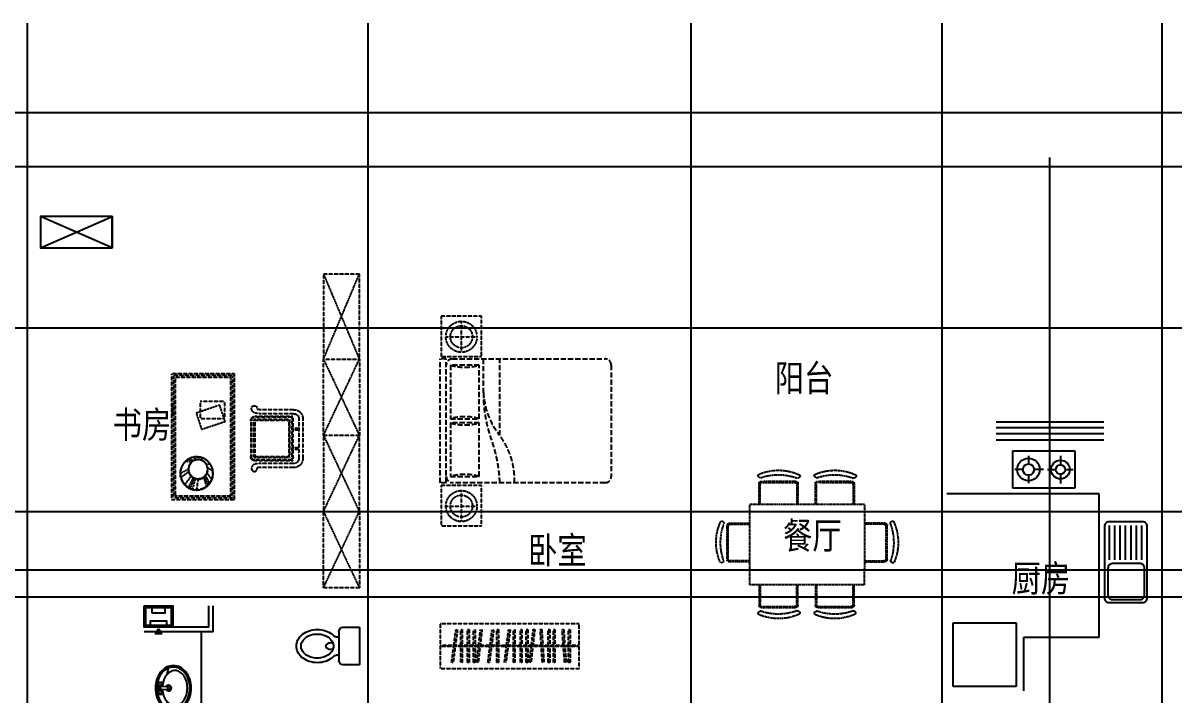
# Model space of a CAD drawing. Extents: x -1000 to 64800, y -15635 to 13400.
# Drawn here: x 19050 to 31883, y 5905 to 13400 of the extents above; entities that cross this region are included whole.
import ezdxf
from ezdxf.enums import TextEntityAlignment as Align

# ---------------------------------------------------------------- set-up
doc = ezdxf.new("R2010")
doc.units = 0
doc.header["$LTSCALE"] = 10
doc.header["$MEASUREMENT"] = 0
doc.linetypes.add('CENTER2', pattern=[1.125, 0.75, -0.125, 0.125, -0.125])
doc.linetypes.add('DASH', pattern=[0.35, 0.25, -0.1])
for name, color, linetype in [('BZ', 143, 'Continuous'), ('line', 4, 'Continuous'), ('TEXT', 7, 'Continuous'), ('WINDOW', 2, 'Continuous'), ('WINDOW_TEXT', 7, 'Continuous'), ('厨具洁具', 8, 'Continuous'), ('平面家具', 134, 'DASH')]:
    doc.layers.add(name, color=color, linetype=linetype)
doc.layers.add('DOTE', color=1, linetype='CENTER2', plot=False)
doc.styles.add('ATT', font='TXT')
doc.styles.add('SIMPLEX', font='SIMPLEX.SHX')
doc.styles.add('ST', font='SIMYOU.TTF', dxfattribs={"width": 0.8})

# ---------------------------------------------------------------- blocks, each defined once
blk = doc.blocks.new('$plan$00001629')
for p, q in [((-75, -35), (-75, -85)), ((-75, -35), (75, -35)), ((-75, -85), (-21, -85)), ((-16, -146), (-25, -35)), ((16, -146), (25, -35)), ((21, -85), (75, -85)), ((75, -35), (75, -85)), ((-252, -170), (-172, -150)), ((172, -150), (252, -170))]:
    blk.add_line(p, q)
for centre, radius in [((-50, -60), 20), ((1, -60), 10), ((50, -60), 20)]:
    blk.add_circle(centre, radius)
for centre, radius, start, end in [((0, -340), 340, 90, 108.7907), ((0, -340), 340, 71.2093, 90), ((-46, -252), 239, 129.4007, 153.24), ((-46, -252), 222, 129.4007, 153.24), ((-53, -278), 174, 126.0274, 150.3366), ((-18, -286), 283, 108.7907, 129.4007), ((-18, -286), 266, 108.7907, 129.4007), ((-21, -322), 229, 106.7647, 126.0274), ((0, -340), 323, 90, 108.7907), ((0, -391), 301, 93.9271, 106.7647), ((0, -170), 35, 118.7783, 61.2217), ((0, -340), 323, 71.2093, 90), ((0, -391), 301, 73.2353, 86.0729), ((21, -322), 229, 53.9726, 73.2353), ((18, -286), 266, 50.5993, 71.2093), ((18, -286), 283, 50.5993, 71.2093), ((53, -278), 174, 29.6634, 53.9726), ((46, -252), 222, 26.76, 50.5993), ((46, -252), 239, 26.76, 50.5993), ((-90, -230), 190, 153.24, 180), ((-90, -230), 190, 180, 206.76), ((-90, -230), 173, 153.24, 180), ((-90, -230), 173, 180, 206.76), ((-102, -250), 118, 150.3366, 180), ((-102, -250), 118, 180, 209.6634), ((0, -170), 25, 129.0728, 50.9272), ((0, -146), 16.3, 180, 0), ((102, -250), 118, 0, 29.6634), ((102, -250), 118, 330.3366, 0), ((90, -230), 173, 0, 26.76), ((90, -230), 173, 333.24, 0), ((90, -230), 190, 0, 26.76), ((90, -230), 190, 333.24, 0), ((-46, -208), 239, 206.76, 230.5993), ((-46, -208), 222, 206.76, 230.5993), ((-53, -222), 174, 209.6634, 233.9726), ((-18, -174), 283, 230.5993, 251.2093), ((-18, -174), 266, 230.5993, 251.2093), ((-21, -178), 229, 233.9726, 253.2353), ((0, -120), 323, 251.2093, 270), ((0, -109), 301, 253.2353, 270), ((0, -109), 301, 270, 286.7647), ((0, -120), 323, 270, 288.7907), ((21, -178), 229, 286.7647, 306.0274), ((18, -174), 266, 288.7907, 309.4007), ((18, -174), 283, 288.7907, 309.4007), ((53, -222), 174, 306.0274, 330.3366), ((46, -208), 222, 309.4007, 333.24), ((46, -208), 239, 309.4007, 333.24), ((0, -120), 340, 251.2093, 270), ((0, -120), 340, 270, 288.7907)]:
    blk.add_arc(centre, radius, start, end)
blk = doc.blocks.new('241')
at = {"layer": '厨具洁具', "ltscale": 5}
for points in [[(107390, 15869), (107423, 15927), (107356, 15927)], [(107230, 15613), (107550, 15613), (107550, 15853), (107230, 15853)], [(107250, 15633), (107530, 15633), (107530, 15833), (107250, 15833)], [(107298, 15833), (107484, 15833), (107484, 15783), (107298, 15783)], [(107315, 15693), (107464, 15693), (107464, 15633), (107315, 15633)]]:
    blk.add_lwpolyline(points, close=True, dxfattribs=at)
blk = doc.blocks.new('$lvtry$00000005')
for p, q in [((-210, 0, 0), (-210, -180, 0)), ((210, 0, 0), (-210, 0, 0)), ((210, -180, 0), (210, 0, 0)), ((160, -230, 0), (-160, -230, 0)), ((-101, -230, 0), (-101, -254, 0)), ((101, -230, 0), (101, -254, 0))]:
    blk.add_line(p, q)
at = {"elevation": 0}
blk.add_lwpolyline([(-135, -469, 0.080312), (-123, -544, 0.089014), (-92, -602, 0.104918), (-46, -639, 0.119812), (0, -650, 0.119812), (46, -639, 0.104918), (92, -602, 0.089014), (123, -544, 0.080312), (135, -469, 0.080312), (123, -395, 0.089014), (92, -337, 0.104918), (46, -300, 0.119812), (0, -288, 0.119812), (-46, -300, 0.104918), (-92, -337, 0.089014), (-123, -395, 0.080312)], format="xyb", close=True, dxfattribs=at)
for points in [[(-35, -295, 0.013578), (-36, -298, 0.073567), (-39, -318, 0.073567)], [(-39, -318, 0.073567), (-36, -339, 0.084454), (-27, -356, 0.10642), (-14, -368, 0.129709), (0, -372, 0.129709), (14, -368, 0.10642), (27, -356, 0.084454), (36, -339, 0.073567), (39, -318, 0.073567), (36, -298, 0.014016), (35, -295, 0.10642)]]:
    blk.add_lwpolyline(points, format="xyb", dxfattribs=at)
for centre, radius, start, end in [((-160, -180, 0), 50, 180, 270), ((-151, -254, 0), 50, 314.8144, 0), ((151, -254, 0), 50, 180, 225.2555), ((160, -180, 0), 50, 270, 0), ((102, -469, 0), 287, 161.6333, 180), ((52, -453, 0), 235, 141.2863, 161.6333), ((20, -427, 0), 194, 134.8144, 141.2863), ((-20, -427, 0), 194, 38.7137, 45.2555), ((-52, -453, 0), 235, 18.3667, 38.7137), ((-102, -469, 0), 287, 0, 18.3667), ((102, -469, 0), 287, 180, 198.3667), ((-102, -469, 0), 287, 341.6333, 0), ((52, -486, 0), 235, 198.3667, 218.7137), ((20, -512, 0), 194, 218.7137, 242.6714), ((-20, -512, 0), 194, 297.3286, 321.2863), ((-52, -486, 0), 235, 321.2863, 341.6333), ((0, -551, 0), 150, 242.6714, 270), ((0, -551, 0), 150, 270, 297.3286)]:
    blk.add_arc(centre, radius, start, end)
blk = doc.blocks.new('DVG')
at = {"layer": '平面家具'}
for p, q in [((57882, 60012), (57435, 60012)), ((57882, 59967), (57435, 59967)), ((57542, 59900), (57542, 59967)), ((57560, 59900), (57560, 59967)), ((57758, 59900), (57758, 59967)), ((57776, 59900), (57776, 59967)), ((57336, 59913), (57336, 59528)), ((57381, 59913), (57381, 59536)), ((57411, 59900), (57411, 59476)), ((57906, 59900), (57411, 59900)), ((57420, 59891), (57420, 59476)), ((57897, 59891), (57420, 59891)), ((57870, 59864), (57447, 59864)), ((57447, 59864), (57447, 59476)), ((57861, 59855), (57456, 59855)), ((57456, 59855), (57456, 59476)), ((57861, 59855), (57861, 59476)), ((57870, 59864), (57870, 59476)), ((57897, 59891), (57897, 59476)), ((57906, 59900), (57906, 59476)), ((57936, 59913), (57936, 59536)), ((57981, 59913), (57981, 59528)), ((57861, 59476), (57456, 59476)), ((57861, 59467), (57456, 59467)), ((57861, 59440), (57456, 59440)), ((57861, 59431), (57456, 59431))]:
    blk.add_line(p, q, dxfattribs=at)
for centre, radius, start, end in [((57435, 59913), 99, 90, 180), ((57435, 59913), 54, 90, 180), ((57882, 59913), 99, 0, 90), ((57882, 59913), 54, 0, 90), ((57456, 59476), 45, 180, 270), ((57456, 59476), 36, 180, 270), ((57456, 59476), 9, 180, 270), ((57861, 59476), 45, 270, 0), ((57861, 59476), 9, 270, 0), ((57861, 59476), 36, 270, 0)]:
    blk.add_arc(centre, radius, start, end, dxfattribs=at)
for points in [[(57381, 59536), (57381, 59522), (57379, 59497), (57371, 59467), (57356, 59449), (57341, 59442), (57327, 59440), (57313, 59441), (57299, 59447), (57294, 59458), (57292, 59474), (57294, 59487), (57309, 59500), (57321, 59504), (57335, 59505)], [(57936, 59536), (57937, 59522), (57939, 59497), (57947, 59467), (57961, 59449), (57977, 59442), (57991, 59440), (58004, 59441), (58019, 59447), (58024, 59458), (58026, 59474), (58024, 59487), (58009, 59500), (57997, 59504), (57983, 59505)]]:
    blk.add_open_spline(points, degree=3, knots=[14.383029, 14.383029, 14.383029, 14.383029, 63.65766, 97.203662, 117.045663, 137.543621, 150.591273, 163.063221, 179.981785, 195.746444, 205.970549, 221.627869, 231.488309, 239.80333, 239.80333, 239.80333, 239.80333], dxfattribs=at)
for points in [[(57336, 59528), (57336, 59521), (57336, 59513), (57335, 59505)], [(57981, 59528), (57982, 59521), (57982, 59513), (57983, 59505)]]:
    blk.add_open_spline(points, degree=3, dxfattribs=at)
blk = doc.blocks.new('MKI')
at = {"layer": '平面家具'}
for p, q in [((56981, 59249), (58381, 59249)), ((56981, 58549), (56981, 59249)), ((57001, 59229), (58361, 59229)), ((57001, 58569), (57001, 59229)), ((57021, 59209), (58341, 59209)), ((57021, 58589), (57021, 59209)), ((58341, 59209), (58341, 58589)), ((58361, 59229), (58361, 58569)), ((58381, 59249), (58381, 58549)), ((57762, 58883), (57850, 59146)), ((57850, 59146), (58031, 59085)), ((57882, 58866), (57882, 59143)), ((57882, 59143), (58073, 59143)), ((58031, 59085), (57943, 58823)), ((58073, 59143), (58073, 58866)), ((57122, 58940), (57233, 58908)), ((57242, 58918), (57138, 58958)), ((57156, 58974), (57253, 58927)), ((57276, 58941), (57198, 58999)), ((57293, 59012), (57331, 58948)), ((57378, 58930), (57377, 58979)), ((57212, 58843), (57084, 58826)), ((57215, 58815), (57091, 58778)), ((57099, 58755), (57220, 58802)), ((57226, 58790), (57110, 58734)), ((57405, 58785), (57424, 58724)), ((57436, 58745), (57412, 58797)), ((57417, 58878), (57446, 58887)), ((57452, 58791), (57421, 58823)), ((57943, 58823), (57762, 58883)), ((58073, 58866), (57882, 58866)), ((57140, 58695), (57243, 58768)), ((57223, 58648), (57291, 58741)), ((57271, 58642), (57318, 58738)), ((57409, 58705), (57397, 58774)), ((58381, 58549), (56981, 58549)), ((58361, 58569), (57001, 58569)), ((58341, 58589), (57021, 58589)), ((57940, 58564), (58030, 58564)), ((57940, 58564), (58030, 58564))]:
    blk.add_line(p, q, dxfattribs=at)
for centre, radius in [((57270, 58828), 185), ((57272, 58828), 181), ((57315, 58844), 110), ((57317, 58844), 106)]:
    blk.add_circle(centre, radius, dxfattribs=at)
blk = doc.blocks.new('A$C36F634B7')
at = {"layer": '平面家具'}
for p, q in [((1082, 1891), (244, 1346)), ((353, 1754), (706, 1983)), ((360, 1743), (702, 1965)), ((743, 1956), (873, 1755)), ((747, 1975), (885, 1763)), ((1855, 702), (1082, 1891)), ((1363, 1923), (1151, 1785)), ((1360, 1904), (1159, 1774)), ((1623, 1554), (1400, 1896)), ((1634, 1561), (1404, 1914)), ((482, 1501), (344, 1713)), ((493, 1508), (362, 1709)), ((1406, 1393), (1607, 1524)), ((1413, 1382), (1625, 1520)), ((244, 1346), (1016, 157)), ((1743, 1338), (1531, 1201)), ((1739, 1320), (1538, 1190)), ((2002, 969), (1780, 1311)), ((2013, 976), (1784, 1330)), ((100, 1102), (312, 1240)), ((119, 1099), (320, 1229)), ((321, 708), (92, 1062)), ((332, 716), (110, 1058)), ((1785, 809), (1986, 939)), ((1793, 798), (2005, 936)), ((574, 837), (362, 700)), ((567, 848), (366, 718)), ((480, 518), (692, 656)), ((498, 514), (699, 645)), ((1016, 157), (1855, 702)), ((1794, 362), (1657, 574)), ((701, 124), (471, 477)), ((712, 131), (490, 473)), ((1776, 366), (1646, 566)), ((1254, 312), (1392, 100)), ((1265, 319), (1395, 118)), ((1425, 103), (1767, 325)), ((1432, 91), (1786, 321)), ((954, 253), (741, 115)), ((946, 264), (745, 134))]:
    blk.add_line(p, q, dxfattribs=at)
for centre, radius, start, end in [((796, 1459), 625, 98.0156, 146.4469), ((846, 1378), 665, 102.6237, 142.5086), ((690, 2055), 29.5, 290.6258, 50.8047), ((1448, 1973), 29.5, 105.1953, 225.3742), ((1109, 1472), 625, 9.5531, 57.9844), ((718, 1940), 29.5, 33, 123), ((722, 1959), 29.5, 33, 123), ((1376, 1880), 29.5, 33, 123), ((1380, 1898), 29.5, 33, 123), ((1030, 1418), 665, 13.4914, 53.3763), ((303, 1807), 28.2, 185.4673, 301.0646), ((369, 1729), 29.5, 123, 213), ((373, 1727), 20.8, 129.7142, 238.1766), ((1701, 1589), 28.2, 214.9354, 330.5327), ((1604, 1544), 20.8, 277.8234, 26.2858), ((1609, 1545), 29.5, 303, 33), ((1755, 1295), 29.5, 33, 123), ((1759, 1314), 29.5, 33, 123), ((1827, 1389), 29.5, 105.1953, 225.3742), ((1410, 834), 665, 13.4914, 53.3763), ((1489, 887), 625, 9.5531, 57.9844), ((25, 1040), 28.2, 34.9354, 150.5327), ((611, 1146), 618, 188.632, 236.5834), ((697, 1201), 665, 192.6237, 232.5086), ((116, 1078), 29.5, 123, 213), ((135, 1074), 29.5, 123, 213), ((1983, 960), 20.8, 277.8234, 26.2858), ((1989, 960), 29.5, 303, 33), ((2080, 1005), 28.2, 214.9354, 330.5327), ((348, 729), 20.8, 219.7142, 328.1766), ((268, 659), 28.2, 275.4673, 31.0646), ((346, 724), 29.5, 213, 303), ((400, 461), 29.5, 20.6258, 140.8047), ((995, 567), 625, 188.0156, 236.4469), ((1077, 617), 665, 192.6237, 232.5086), ((496, 493), 29.5, 123, 213), ((514, 490), 29.5, 123, 213), ((1290, 695), 665, 283.4914, 323.3763), ((1751, 349), 29.5, 303, 33), ((1770, 346), 29.5, 303, 33), ((1845, 277), 29.5, 15.1953, 135.3742), ((1343, 616), 625, 279.5531, 327.9844), ((647, 75), 28.2, 275.4673, 31.0646), ((725, 140), 29.5, 213, 303), ((728, 145), 20.8, 219.7142, 328.1766), ((1416, 116), 29.5, 213, 303), ((1416, 121), 20.8, 187.8234, 296.2858), ((1461, 25), 28.2, 124.9354, 240.5327)]:
    blk.add_arc(centre, radius, start, end, dxfattribs=at)
blk = doc.blocks.new('A$C54112AD9')
at = {"layer": '厨具洁具'}
for p, q in [((703, 711), (0, 711)), ((0, 711), (0, 0)), ((703, 0), (703, 711)), ((0, 0), (703, 0))]:
    blk.add_line(p, q, dxfattribs=at)
blk = doc.blocks.new('STOVE')
for p, q in [((700, 410), (0, 410)), ((0, 410), (0, 0)), ((700, 0), (700, 410)), ((178, 359), (178, 267)), ((534, 360), (534, 258)), ((116, 205), (25, 205)), ((178, 143), (178, 53)), ((346, 205), (240, 205)), ((389, 205), (481, 205)), ((534, 152), (534, 49)), ((587, 205), (676, 205)), ((0, 0), (700, 0))]:
    blk.add_line(p, q)
for centre, radius in [((178, 205), 126), ((178, 205), 62.3), ((534, 205), 104), ((534, 205), 52.8)]:
    blk.add_circle(centre, radius)
blk = doc.blocks.new('A$C3DFC760D')
blk.add_blockref('STOVE', (0, 0))
blk = doc.blocks.new('SINK-3')
for p, q in [((476, 178), (860, 178)), ((476, 118), (860, 118)), ((476, 58), (860, 58)), ((476, -2), (860, -2)), ((476, -62), (860, -62)), ((476, -122), (860, -122)), ((476, -182), (860, -182))]:
    blk.add_line(p, q)
for points in [[(850, 238, -0.414214), (900, 188), (900, -188, -0.414214), (850, -238), (50, -238, -0.414214), (0, -188), (0, 188, -0.414214), (50, 238)], [(383, 210, -0.414214), (433, 160), (433, -149, -0.414214), (383, -199), (83, -199, -0.414214), (33, -149), (33, 160, -0.414214), (83, 210)]]:
    blk.add_lwpolyline(points, format="xyb", close=True)
blk = doc.blocks.new('A$C03E13A40')
blk.add_blockref('SINK-3', (0, 238))
blk = doc.blocks.new('A$C66793C10')
for p, q in [((450, 450), (0, 450)), ((0, 450), (0, 0)), ((223, 401), (223, 56)), ((450, 0), (450, 450)), ((396, 229), (50, 229)), ((0, 0), (450, 0))]:
    blk.add_line(p, q)
for radius in [173, 123]:
    blk.add_circle((223, 229), radius)
blk = doc.blocks.new('12PBED04')
at = {"color": 0, "linetype": 'ByBlock'}
for p, q in [((0, 0), (0, 60)), ((3, 60), (0, 60)), ((3, 0), (3, 60)), ((5, 57), (5, 31)), ((19, 57), (5, 57)), ((6, 60), (80, 60)), ((19, 31), (19, 57)), ((21, 43.5), (21, 60)), ((29, 23), (29, 60)), ((83, 57), (83, 3)), ((5, 31), (19, 31)), ((19, 29), (5, 29)), ((5, 29), (5, 3)), ((19, 3), (19, 29)), ((3, 0), (0, 0)), ((5, 3), (19, 3)), ((80, 0), (6, 0))]:
    blk.add_line(p, q, dxfattribs=at)
for centre, radius, start, end in [((6, 57), 3, 90, 180), ((12, 81), 25, 253.739795, 286.260205), ((80, 57), 3, 0, 90), ((83.75, 42.6875), 62.75526, 179.258164, 197.803367), ((57.725806, 45.629032), 36.761918, 182.539782, 216.040311), ((12, 7), 25, 73.739795, 106.260205), ((12, 53), 25, 253.739795, 286.260205), ((-44.51087, -3.358696), 73.587559, 2.616012, 21.406944), ((0.75, 1.5), 35.338541, 357.56726, 39.546081), ((6, 3), 3, 180, 270), ((12, -21), 25, 73.739795, 106.260205), ((80, 3), 3, 270, 0)]:
    blk.add_arc(centre, radius, start, end, dxfattribs=at)
at = {"color": 0, "linetype": 'ByBlock', "style": 'ATT'}
for tag, flags, p in [('ITEM', 3, (50, 35)), ('ROOM_NUMBER', 1, (50, 20.5))]:
    blk.add_attdef(tag, text='', height=6, dxfattribs=dict(at, flags=flags)).set_placement(p, align=Align.CENTER)
blk = doc.blocks.new('-BED3')
at = {"xscale": 23, "yscale": 23, "zscale": 23}
blk.add_blockref('12PBED04', (0, -690), dxfattribs=at)
blk = doc.blocks.new('A$C72B4200A')
blk.add_blockref('-BED3', (0, 690))
blk = doc.blocks.new('A$C4C045A86')
at = {"layer": '平面家具', "rotation": 180}
for p in [(461, 2338), (461, 450)]:
    blk.add_blockref('A$C66793C10', p, dxfattribs=at)
at = {"layer": '平面家具'}
blk.add_blockref('A$C72B4200A', (0, 482), dxfattribs=at)
blk = doc.blocks.new('_WBLK')
for p, q in [((-0.5, 0.5), (0.5, 0.5)), ((0.5, 0.167), (-0.5, 0.167)), ((0.5, -0.167), (-0.5, -0.167)), ((-0.5, -0.5), (0.5, -0.5))]:
    blk.add_line(p, q)
at = {"layer": 'WINDOW_TEXT', "style": 'SIMPLEX', "flags": 9}
blk.add_attdef('A', text='', height=1, dxfattribs=at).set_placement((0, 1.5), align=Align.MIDDLE)

msp = doc.modelspace()

# ---------------------------------------------------------------- linework, layer by layer
at = {"layer": 'DOTE', "linetype": 'ByBlock'}
for p, q in [((19100, -1000), (19100, 13400)), ((22900, -1000), (22900, 13400)), ((26500, -1000), (26500, 13400)), ((29300, 500), (29300, 13400)), ((31750, 500), (31750, 13400)), ((-1000, 12400), (64800, 12400)), ((30500, -1000), (30500, 11900)), ((500, 11800), (64800, 11800)), ((-1000, 10000), (63300, 10000)), ((500, 7950), (63000, 7950)), ((500, 7300), (64800, 7300)), ((-1000, 7000), (63300, 7000))]:
    msp.add_line(p, q, dxfattribs=at)
at = {"layer": 'line'}
msp.add_lwpolyline([(19245, 10891), (20045, 10891), (20045, 11241), (19245, 11241), (19245, 10891), (20045, 11241), (20045, 10891), (19245, 11241)], dxfattribs=at)
at = {"layer": '厨具洁具'}
for p, q in [((31050, 8150), (29350, 8150)), ((31050, 6550), (31050, 8150)), ((21120, 6660), (21120, 6900)), ((21170, 6610), (21170, 6900)), ((21170, 6610), (20400, 6610)), ((21120, 6660), (20720, 6660)), ((21040, 5400), (21040, 6610)), ((30210, 6550), (31050, 6550)), ((30210, 5950), (30210, 6550))]:
    msp.add_line(p, q, dxfattribs=at)
at = {"layer": '平面家具'}
for p, q in [((22400, 10600), (22800, 9650)), ((22400, 9650), (22800, 10600)), ((22400, 8800), (22800, 9650)), ((22400, 9650), (22800, 8800)), ((22400, 8800), (22800, 7950)), ((22400, 7950), (22800, 8800)), ((22400, 7100), (22800, 7950)), ((22400, 7950), (22800, 7100)), ((25250, 6700), (23700, 6700)), ((23700, 6700), (23700, 6200)), ((25250, 6200), (25250, 6700)), ((23854, 6462), (23876, 6633)), ((23893, 6630), (23872, 6462)), ((23876, 6633), (23893, 6630)), ((23930, 6462), (23930, 6637)), ((23930, 6637), (23947, 6637)), ((23947, 6637), (23947, 6462)), ((24007, 6462), (24007, 6637)), ((24007, 6637), (24024, 6637)), ((24024, 6637), (24024, 6462)), ((24072, 6462), (24072, 6637)), ((24072, 6637), (24090, 6637)), ((24090, 6637), (24090, 6462)), ((24131, 6462), (24150, 6636)), ((24167, 6634), (24148, 6462)), ((24150, 6636), (24167, 6634)), ((24258, 6462), (24280, 6633)), ((24297, 6630), (24276, 6462)), ((24280, 6633), (24297, 6630)), ((24334, 6462), (24334, 6637)), ((24334, 6637), (24351, 6637)), ((24351, 6637), (24351, 6462)), ((24442, 6462), (24464, 6633)), ((24481, 6630), (24460, 6462)), ((24464, 6633), (24481, 6630)), ((24518, 6462), (24518, 6637)), ((24518, 6637), (24535, 6637)), ((24535, 6637), (24535, 6462)), ((24595, 6462), (24595, 6637)), ((24595, 6637), (24612, 6637)), ((24612, 6637), (24612, 6462)), ((24661, 6462), (24661, 6637)), ((24661, 6637), (24678, 6637)), ((24678, 6637), (24678, 6462)), ((24719, 6462), (24739, 6636)), ((24756, 6634), (24736, 6462)), ((24739, 6636), (24756, 6634)), ((24817, 6635), (24834, 6637)), ((24828, 6462), (24817, 6635)), ((24834, 6637), (24846, 6462)), ((24906, 6462), (24906, 6637)), ((24906, 6637), (24923, 6637)), ((24923, 6637), (24923, 6462)), ((24963, 6462), (24963, 6637)), ((24963, 6637), (24980, 6637)), ((24980, 6637), (24980, 6462)), ((25061, 6635), (25078, 6637)), ((25074, 6462), (25061, 6635)), ((25078, 6637), (25091, 6462)), ((25132, 6462), (25132, 6637)), ((25132, 6637), (25149, 6637)), ((25149, 6637), (25149, 6462)), ((23701, 6462), (25250, 6462)), ((25250, 6446), (23701, 6446)), ((23829, 6269), (23852, 6446)), ((23869, 6446), (23846, 6266)), ((23930, 6269), (23930, 6446)), ((23947, 6446), (23947, 6269)), ((24007, 6269), (24007, 6446)), ((24024, 6446), (24024, 6269)), ((24072, 6269), (24072, 6446)), ((24090, 6446), (24090, 6269)), ((24109, 6272), (24129, 6446)), ((24146, 6446), (24126, 6269)), ((24234, 6269), (24256, 6446)), ((24274, 6446), (24250, 6266)), ((24334, 6269), (24334, 6446)), ((24351, 6446), (24351, 6269)), ((24418, 6269), (24440, 6446)), ((24458, 6446), (24434, 6266)), ((24518, 6269), (24518, 6446)), ((24535, 6446), (24535, 6269)), ((24595, 6269), (24595, 6446)), ((24612, 6446), (24612, 6269)), ((24661, 6269), (24661, 6446)), ((24678, 6446), (24678, 6269)), ((24697, 6272), (24717, 6446)), ((24734, 6446), (24714, 6269)), ((24841, 6269), (24829, 6446)), ((24847, 6446), (24858, 6270)), ((24906, 6269), (24906, 6446)), ((24923, 6446), (24923, 6269)), ((24963, 6269), (24963, 6446)), ((24980, 6446), (24980, 6269)), ((25088, 6269), (25075, 6446)), ((25092, 6446), (25106, 6271)), ((25132, 6269), (25132, 6446)), ((25149, 6446), (25149, 6269)), ((23700, 6200), (25250, 6200)), ((23846, 6266), (23829, 6269)), ((23947, 6269), (23930, 6269)), ((24024, 6269), (24007, 6269)), ((24090, 6269), (24072, 6269)), ((24126, 6269), (24109, 6272)), ((24250, 6266), (24234, 6269)), ((24351, 6269), (24334, 6269)), ((24434, 6266), (24418, 6269)), ((24535, 6269), (24518, 6269)), ((24612, 6269), (24595, 6269)), ((24678, 6269), (24661, 6269)), ((24714, 6269), (24697, 6272)), ((24858, 6270), (24841, 6269)), ((24923, 6269), (24906, 6269)), ((24980, 6269), (24963, 6269)), ((25106, 6271), (25088, 6269)), ((25149, 6269), (25132, 6269))]:
    msp.add_line(p, q, dxfattribs=at)
for points in [[(22400, 9650), (22800, 9650), (22800, 10600), (22400, 10600)], [(22400, 9650), (22800, 9650), (22800, 8800), (22400, 8800)], [(22400, 7950), (22800, 7950), (22800, 8800), (22400, 8800)], [(22400, 7950), (22800, 7950), (22800, 7100), (22400, 7100)]]:
    msp.add_lwpolyline(points, close=True, dxfattribs=at)

# ---------------------------------------------------------------- block references
at = {"layer": 'BZ'}
msp.add_blockref('A$C4C045A86', (23700, 7791), dxfattribs=at)
at = {"layer": 'BZ', "xscale": -0.8999999999843368, "yscale": 0.9000000000232831, "zscale": 0.9, "rotation": 303.0000000066021}
msp.add_blockref('A$C36F634B7', (27534, 6290), dxfattribs=at)
at = {"layer": 'WINDOW', "xscale": 1200, "yscale": 200.0000000001164, "zscale": 1200}
msp.add_blockref('_WBLK', (30500, 8850), dxfattribs=at)
at = {"layer": '厨具洁具'}
msp.add_blockref('A$C3DFC760D', (30083, 8214), dxfattribs=at)
at = {"layer": '厨具洁具', "xscale": -1}
for name, p, rotation in [('A$C03E13A40', (31108, 6937), 270), ('241', (-86830, 22513), 180), ('A$C54112AD9', (29421, 6710), 180)]:
    msp.add_blockref(name, p, dxfattribs=dict(at, rotation=rotation))
at = {"layer": '厨具洁具', "yscale": -1, "rotation": 90}
msp.add_blockref('$lvtry$00000005', (22800, 6450, 0), dxfattribs=at)
at = {"layer": '厨具洁具', "xscale": -0.8928999999916414, "yscale": -0.8696000000054482, "rotation": 270}
msp.add_blockref('$plan$00001629', (20526, 5982), dxfattribs=at)
at = {"layer": '平面家具', "xscale": -1, "rotation": 270}
for name in ['MKI', 'DVG']:
    msp.add_blockref(name, (-37842, -48894), dxfattribs=at)

# ---------------------------------------------------------------- texts
at = {"layer": 'TEXT', "style": 'ST', "width": 0.8}
for s, p in [('阳台', (27431, 9290)), ('书房', (20049, 8771)), ('餐厅', (27524, 7533)), ('卧室', (24681, 7369)), (' 厨房', (29983, 7056, 0))]:
    msp.add_text(s, height=300, dxfattribs=at).set_placement(p)

doc.saveas('drawing.dxf')
